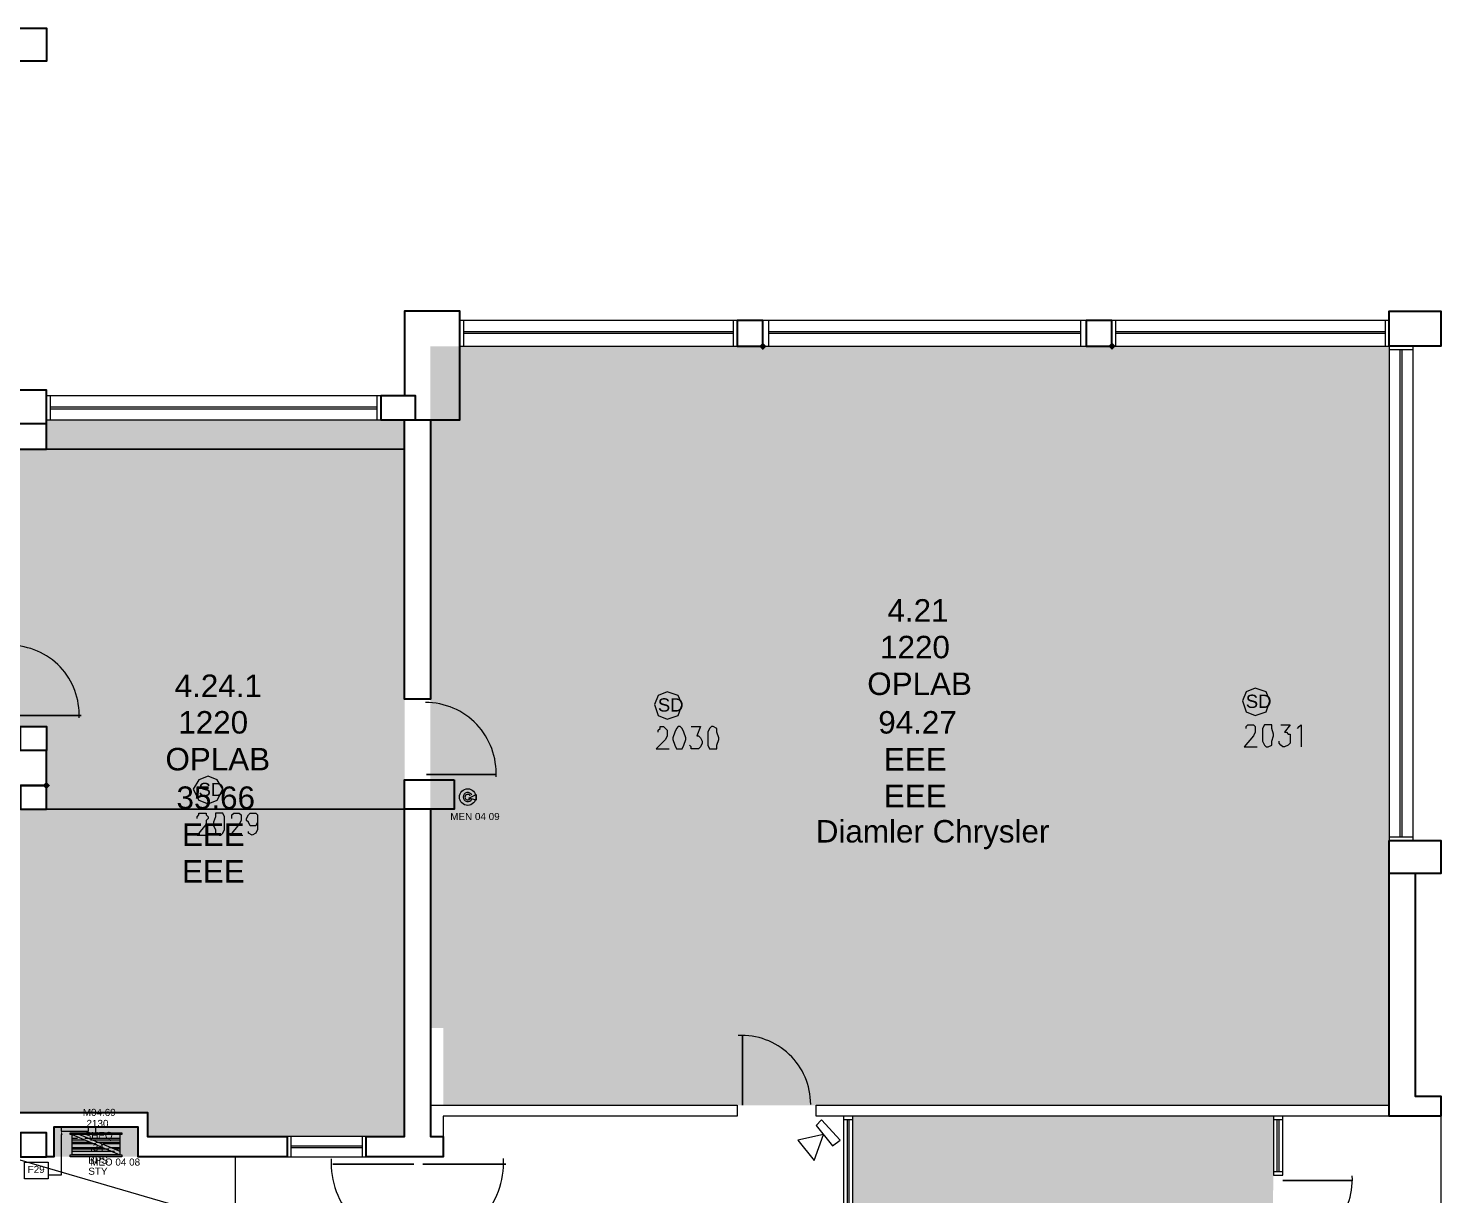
# Model space of a CAD drawing. Header units: millimetres. Extents: x 0 to 90.7, y 0 to 64.4.
# Drawn here: x 74.22 to 90.5, y 27.82 to 41.26 of the extents above; entities that cross this region are included whole.
import ezdxf

# ---------------------------------------------------------------- set-up
doc = ezdxf.new("R2010")
doc.units = ezdxf.units.MM
doc.layers.add('PDF_014404$_ps_FIRE_ACCESS', color=7, linetype='Continuous', true_color=0x37dd00)
doc.layers.add('PDF_014404$HL-TMP', color=7, linetype='Continuous', true_color=0x800000)
for name, color, linetype in [('PDF_014404$_ps_TEXTBOLD$FIRE', 2, 'Continuous'), ('PDF_014404$BL', 7, 'Continuous'), ('PDF_014404$DR', 7, 'Continuous'), ('PDF_014404$FI', 7, 'Continuous'), ('PDF_014404$FI-DSG', 7, 'Continuous'), ('PDF_014404$PL-STAIR', 7, 'Continuous'), ('PDF_014404$WA', 7, 'Continuous'), ('PDF_014404$WA-COL', 7, 'Continuous'), ('PDF_014404$WA-EXT', 7, 'Continuous'), ('PDF_014404$WN', 7, 'Continuous'), ('PDF_Text', 7, 'Continuous')]:
    doc.layers.add(name, color=color, linetype=linetype)
doc.styles.add('PDF ArialMT', font='arial.ttf')

msp = doc.modelspace()

# ---------------------------------------------------------------- hatches: boundary and pattern name
at = {"layer": 'PDF_014404$WA-COL', "transparency": 33554559}
for points in [[(82.686, 37.637), (82.665, 37.616), (82.644, 37.595), (82.665, 37.573), (82.686, 37.552), (82.707, 37.573), (82.728, 37.595), (82.707, 37.616)], [(86.708, 37.637), (86.687, 37.616), (86.665, 37.595), (86.687, 37.573), (86.708, 37.552), (86.729, 37.573), (86.75, 37.595), (86.729, 37.616)], [(74.431, 32.578), (74.41, 32.557), (74.388, 32.536), (74.41, 32.515), (74.431, 32.493), (74.452, 32.515), (74.473, 32.536), (74.452, 32.557)]]:
    msp.add_hatch(color=256, dxfattribs=at).paths.add_polyline_path(points)

# ---------------------------------------------------------------- linework, layer by layer
at = {"layer": 'PDF_014404$_ps_FIRE_ACCESS', "lineweight": 0}
for points in [[(81.585, 33.298), (81.712, 33.34), (81.755, 33.467), (81.712, 33.573), (81.585, 33.615), (81.479, 33.573), (81.437, 33.467), (81.479, 33.34)], [(88.359, 33.34), (88.486, 33.382), (88.528, 33.509), (88.486, 33.615), (88.359, 33.658), (88.253, 33.615), (88.211, 33.509), (88.253, 33.382)], [(76.294, 32.324), (76.399, 32.366), (76.463, 32.493), (76.399, 32.599), (76.294, 32.642), (76.188, 32.599), (76.124, 32.493), (76.188, 32.366)], [(83.49, 28.387), (83.575, 28.45), (83.363, 28.683), (83.3, 28.62)], [(83.088, 28.45), (83.279, 28.218), (83.385, 28.514)]]:
    msp.add_lwpolyline(points, close=True, dxfattribs=at)
at = {"layer": 'PDF_014404$_ps_TEXTBOLD$FIRE', "lineweight": 20}
for points in [[(81.479, 33.15), (81.479, 33.171), (81.501, 33.192), (81.501, 33.213), (81.543, 33.213), (81.564, 33.192), (81.585, 33.171), (81.585, 33.15), (81.585, 33.128), (81.585, 33.107), (81.564, 33.065), (81.458, 32.959), (81.606, 32.959)], [(81.86, 33.213), (81.966, 33.213), (81.924, 33.107), (81.945, 33.107), (81.966, 33.086), (81.987, 33.044), (81.987, 33.023), (81.966, 32.98), (81.945, 32.959), (81.924, 32.959), (81.903, 32.959), (81.86, 32.959), (81.86, 32.98), (81.839, 33.001)], [(88.253, 33.192), (88.253, 33.213), (88.274, 33.234), (88.295, 33.234), (88.338, 33.234), (88.359, 33.213), (88.359, 33.192), (88.359, 33.171), (88.359, 33.15), (88.338, 33.107), (88.232, 32.98), (88.38, 32.98)], [(88.655, 33.234), (88.761, 33.234), (88.697, 33.15), (88.719, 33.15), (88.74, 33.128), (88.761, 33.128), (88.761, 33.086), (88.761, 33.065), (88.761, 33.023), (88.74, 33.001), (88.697, 32.98), (88.676, 32.98), (88.655, 33.001), (88.634, 33.023), (88.634, 33.044)], [(88.846, 33.192), (88.867, 33.213), (88.888, 33.234), (88.888, 32.98)], [(76.167, 32.155), (76.167, 32.176), (76.188, 32.197), (76.188, 32.218), (76.209, 32.218), (76.251, 32.218), (76.272, 32.218), (76.272, 32.197), (76.294, 32.176), (76.294, 32.155), (76.272, 32.134), (76.272, 32.091), (76.167, 31.964), (76.294, 31.964)], [(76.569, 32.155), (76.569, 32.176), (76.569, 32.197), (76.59, 32.218), (76.632, 32.218), (76.653, 32.218), (76.675, 32.197), (76.675, 32.176), (76.675, 32.155), (76.675, 32.134), (76.653, 32.091), (76.548, 31.964), (76.696, 31.964)], [(76.865, 32.134), (76.865, 32.112), (76.844, 32.07), (76.802, 32.07), (76.78, 32.07), (76.759, 32.112), (76.738, 32.134), (76.738, 32.155), (76.759, 32.197), (76.78, 32.218), (76.802, 32.218), (76.844, 32.218), (76.865, 32.197), (76.865, 32.134), (76.865, 32.07), (76.865, 32.028), (76.844, 31.985), (76.802, 31.964), (76.759, 31.985), (76.759, 32.007)]]:
    msp.add_lwpolyline(points, dxfattribs=at)
for points in [[(81.712, 33.213), (81.691, 33.192), (81.67, 33.15), (81.649, 33.086), (81.649, 33.065), (81.67, 33.001), (81.691, 32.959), (81.712, 32.959), (81.733, 32.959), (81.755, 32.959), (81.776, 33.001), (81.797, 33.065), (81.797, 33.086), (81.776, 33.15), (81.755, 33.192), (81.733, 33.213)], [(82.093, 33.213), (82.072, 33.192), (82.051, 33.15), (82.051, 33.086), (82.051, 33.065), (82.051, 33.001), (82.072, 32.959), (82.093, 32.959), (82.115, 32.959), (82.157, 32.959), (82.157, 33.001), (82.178, 33.065), (82.178, 33.086), (82.157, 33.15), (82.157, 33.192), (82.115, 33.213)], [(88.486, 33.234), (88.465, 33.234), (88.443, 33.192), (88.443, 33.128), (88.443, 33.107), (88.443, 33.044), (88.465, 33.001), (88.486, 32.98), (88.507, 32.98), (88.549, 33.001), (88.549, 33.044), (88.57, 33.107), (88.57, 33.128), (88.549, 33.192), (88.549, 33.234), (88.507, 33.234)], [(76.421, 32.218), (76.378, 32.218), (76.378, 32.176), (76.357, 32.112), (76.357, 32.07), (76.378, 32.028), (76.378, 31.985), (76.421, 31.964), (76.442, 31.964), (76.463, 31.985), (76.484, 32.028), (76.484, 32.07), (76.484, 32.112), (76.484, 32.176), (76.463, 32.218), (76.442, 32.218)]]:
    msp.add_lwpolyline(points, close=True, dxfattribs=at)
at = {"layer": 'PDF_014404$BL', "lineweight": 9}
for points in [[(82.39, 37.891), (79.193, 37.891)], [(86.411, 37.891), (82.686, 37.891)], [(89.904, 37.891), (86.708, 37.891)], [(79.193, 37.595), (82.39, 37.595)], [(82.686, 37.595), (86.411, 37.595)], [(86.708, 37.595), (89.904, 37.595), (89.904, 31.901)], [(90.179, 31.901), (90.179, 37.595)], [(78.283, 37.023), (74.431, 37.023)], [(74.431, 36.748), (78.283, 36.748)], [(83.617, 28.726), (83.617, 25.36)], [(83.723, 25.36), (83.723, 28.726)], [(88.57, 28.726), (88.57, 28.048)], [(88.676, 28.048), (88.676, 28.726)], [(78.114, 28.493), (77.204, 28.493)], [(77.204, 28.26), (78.114, 28.26)]]:
    msp.add_lwpolyline(points, dxfattribs=at)
at = {"layer": 'PDF_014404$DR', "lineweight": 0}
for points in [[(74.029, 33.34), (74.833, 33.34), (74.029, 33.34)], [(78.812, 32.663), (79.617, 32.663), (78.812, 32.663)], [(82.453, 28.853), (82.453, 29.657), (82.453, 28.853)], [(78.664, 28.175), (77.733, 28.175), (78.664, 28.175)], [(78.77, 28.175), (79.723, 28.175), (78.77, 28.175)], [(88.676, 27.985), (89.481, 27.985), (88.676, 27.985)]]:
    msp.add_lwpolyline(points, dxfattribs=at)
for centre, radius, start, end in [((74.014, 33.354), 0.794, 357.0447, 90), ((78.798, 32.677), 0.815, 357.0447, 90), ((82.443, 28.863), 0.794, 0.0001, 92.9544), ((78.654, 28.186), 0.942, 177.0449, 270.0002), ((78.756, 28.189), 0.942, 270, 2.9553), ((88.663, 27.999), 0.815, 270, 2.9553)]:
    msp.add_arc(centre, radius, start, end, dxfattribs=at)
at = {"layer": 'PDF_014404$FI', "lineweight": 9}
for points in [[(79.384, 32.366), (79.299, 32.388), (79.384, 32.43)], [(74.706, 28.535), (75.299, 28.535), (75.299, 28.514), (75.278, 28.514), (74.727, 28.514), (74.706, 28.514)], [(74.706, 28.26), (74.706, 28.281), (75.299, 28.281), (75.299, 28.26)]]:
    msp.add_lwpolyline(points, close=True, dxfattribs=at)
for points in [[(75.278, 28.514), (75.278, 28.281), (74.727, 28.281), (74.727, 28.514), (75.278, 28.281)], [(74.812, 28.514), (75.278, 28.323)], [(75.002, 28.535), (75.002, 28.599)], [(74.727, 28.472), (74.791, 28.472)], [(74.875, 28.45), (74.727, 28.45)], [(74.727, 28.429), (74.939, 28.429)], [(75.002, 28.408), (74.727, 28.408)], [(74.727, 28.366), (75.066, 28.366)], [(75.151, 28.345), (74.727, 28.345)], [(74.727, 28.323), (75.214, 28.323)], [(74.875, 28.472), (75.278, 28.472)], [(75.278, 28.45), (74.939, 28.45)], [(75.002, 28.429), (75.278, 28.429)], [(75.278, 28.408), (75.087, 28.408)], [(75.151, 28.366), (75.278, 28.366)], [(75.278, 28.345), (75.214, 28.345)]]:
    msp.add_lwpolyline(points, dxfattribs=at)
msp.add_circle((79.285, 32.402), 0.0953, dxfattribs=at)
msp.add_circle((79.285, 32.402), 0.0953, dxfattribs=at)
for radius, start, end in [(0.0529, 22.7694, 337.2306), (0.0318, 22.7697, 337.2303)]:
    msp.add_arc((79.285, 32.402), radius, start, end, dxfattribs=at)
at = {"layer": 'PDF_014404$FI-DSG', "lineweight": 9}
msp.add_lwpolyline([(74.6, 28.514), (74.6, 28.048), (74.537, 28.048), (74.452, 28.048)], dxfattribs=at)
for points in [[(74.918, 28.599), (74.6, 28.599), (74.6, 28.556), (74.918, 28.556)], [(74.177, 28.196), (74.452, 28.196), (74.452, 28.006), (74.177, 28.006)]]:
    msp.add_lwpolyline(points, close=True, dxfattribs=at)
at = {"layer": 'PDF_014404$FI-DSG', "transparency": 33554559}
for points in [[(74.918, 28.599), (74.6, 28.599), (74.918, 28.556)], [(74.6, 28.599), (74.918, 28.556), (74.6, 28.556)], [(74.6, 28.514), (74.6, 28.556), (74.621, 28.514)]]:
    msp.add_solid(points, dxfattribs=at)
at = {"layer": 'PDF_014404$HL-TMP', "lineweight": 0}
for points in [[(78.558, 36.409), (74.431, 36.409), (78.558, 36.409)], [(78.558, 32.261), (74.431, 32.261), (78.558, 32.261)]]:
    msp.add_lwpolyline(points, dxfattribs=at)
at = {"layer": 'PDF_014404$HL-TMP', "transparency": 33554559}
for points in [[(89.904, 37.595), (78.855, 37.595), (89.904, 34.758)], [(78.855, 37.595), (89.904, 34.758), (78.855, 34.758)], [(78.558, 36.748), (74.431, 36.748), (78.558, 36.409)], [(74.431, 36.748), (78.558, 36.409), (74.431, 36.409)], [(74.431, 36.409), (78.558, 36.409), (74.029, 36.409)], [(78.558, 36.409), (74.029, 36.409), (78.558, 33.213)], [(74.029, 36.409), (78.558, 33.213), (74.029, 33.213)], [(89.904, 34.758), (78.855, 34.758), (89.904, 34.293)], [(78.855, 34.758), (89.904, 34.293), (78.855, 34.293)], [(89.904, 34.293), (78.855, 34.293), (89.904, 31.901)], [(78.855, 34.293), (89.904, 31.901), (78.855, 31.901)], [(74.219, 33.213), (74.029, 33.213), (74.431, 33.213)], [(78.558, 33.213), (74.431, 33.213), (78.558, 32.938)], [(74.431, 33.213), (78.558, 32.938), (74.431, 32.938)], [(78.558, 32.938), (74.431, 32.938), (78.558, 32.536)], [(74.431, 32.938), (78.558, 32.536), (74.431, 32.536)], [(78.558, 32.536), (74.431, 32.536), (78.558, 32.261)], [(74.431, 32.536), (78.558, 32.261), (74.431, 32.261)], [(74.431, 32.261), (78.558, 32.261), (74.029, 32.261)], [(78.558, 32.261), (74.029, 32.261), (78.558, 28.768)], [(74.029, 32.261), (78.558, 28.768), (74.029, 28.768)], [(89.904, 31.901), (78.855, 31.901), (89.904, 31.52)], [(78.855, 31.901), (89.904, 31.52), (78.855, 31.52)], [(89.904, 31.52), (78.855, 31.52), (89.904, 29.742)], [(78.855, 31.52), (89.904, 29.742), (78.855, 29.742)], [(89.904, 29.742), (78.855, 29.742), (79.003, 29.742)], [(78.855, 29.742), (89.904, 29.742), (89.904, 29.742)], [(89.904, 29.742), (79.003, 29.742), (89.904, 28.853)], [(79.003, 29.742), (89.904, 28.853), (79.003, 28.853)], [(78.558, 28.768), (74.029, 28.768), (75.595, 28.768)], [(74.029, 28.768), (78.558, 28.768), (78.558, 28.768)], [(78.558, 28.493), (75.595, 28.493), (75.595, 28.768)], [(75.595, 28.768), (78.558, 28.768), (78.558, 28.493)], [(78.558, 28.493), (78.558, 28.493), (75.595, 28.493)]]:
    msp.add_solid(points, dxfattribs=at)
at = {"layer": 'PDF_014404$HL-TMP', "color": 233, "true_color": 0xe25a9b, "transparency": 33554559}
for points in [[(88.57, 28.726), (83.723, 28.726), (83.723, 28.726)], [(88.549, 24.45), (83.723, 24.45), (83.723, 28.726)], [(83.723, 28.726), (88.57, 28.726), (88.549, 24.45)]]:
    msp.add_solid(points, dxfattribs=at)
at = {"layer": 'PDF_014404$HL-TMP', "color": 73, "true_color": 0x99cc66, "transparency": 33554559}
for points in [[(75.489, 28.599), (74.515, 28.599), (75.489, 28.26)], [(74.515, 28.599), (75.489, 28.26), (74.515, 28.26)]]:
    msp.add_solid(points, dxfattribs=at)
at = {"layer": 'PDF_014404$PL-STAIR', "lineweight": 9}
for points in [[(90.497, 28.726), (90.497, 26.545)], [(74.007, 26.418), (74.007, 28.26), (76.611, 27.498), (73.859, 26.418)], [(76.611, 26.757), (76.611, 28.26)]]:
    msp.add_lwpolyline(points, dxfattribs=at)
at = {"layer": 'PDF_014404$WA', "lineweight": 20}
for points in [[(78.855, 28.853), (82.39, 28.853), (82.39, 28.726), (79.003, 28.726), (79.003, 28.493)], [(89.904, 28.726), (83.3, 28.726), (83.3, 28.853), (89.904, 28.853)]]:
    msp.add_lwpolyline(points, dxfattribs=at)
at = {"layer": 'PDF_014404$WA-COL', "lineweight": 25}
for points in [[(73.859, 41.257), (74.431, 41.257), (74.431, 40.876), (73.859, 40.876)], [(89.904, 37.595), (89.904, 37.997), (90.497, 37.997), (90.497, 37.595)], [(82.686, 37.595), (82.686, 37.891), (82.39, 37.891), (82.39, 37.595)], [(86.708, 37.595), (86.708, 37.891), (86.411, 37.891), (86.411, 37.595)], [(78.283, 36.748), (78.685, 36.748), (78.685, 37.023), (78.283, 37.023)], [(74.431, 32.938), (74.134, 32.938), (74.134, 33.213), (74.431, 33.213)], [(74.431, 32.536), (74.431, 32.938), (73.859, 32.938), (73.859, 32.536)], [(79.13, 32.599), (79.13, 32.261), (78.558, 32.261), (78.558, 32.599)], [(74.431, 32.536), (74.134, 32.536), (74.134, 32.261), (74.431, 32.261)], [(89.904, 31.901), (90.497, 31.901), (90.497, 31.52), (89.904, 31.52)]]:
    msp.add_lwpolyline(points, close=True, dxfattribs=at)
for points in [[(78.685, 36.748), (79.193, 36.748), (79.193, 37.997), (78.558, 37.997), (78.558, 37.023)], [(73.859, 36.706), (73.859, 36.409), (74.431, 36.409), (74.431, 37.087), (73.859, 37.087), (73.859, 36.706), (74.431, 36.706)], [(74.431, 28.535), (74.134, 28.535), (74.134, 28.26), (74.431, 28.26), (74.431, 28.535), (74.134, 28.535)]]:
    msp.add_lwpolyline(points, dxfattribs=at)
at = {"layer": 'PDF_014404$WA-EXT', "lineweight": 25}
for points in [[(78.855, 36.748), (78.855, 33.531), (78.558, 33.531), (78.558, 36.748)], [(78.855, 32.261), (78.855, 28.493), (79.003, 28.493), (79.003, 28.26), (78.114, 28.26), (78.114, 28.493), (78.558, 28.493), (78.558, 32.261)], [(90.2, 31.52), (90.2, 28.958), (90.497, 28.958), (90.497, 28.726), (89.904, 28.726), (89.904, 31.52)], [(74.134, 28.26), (73.859, 28.26), (73.859, 28.768), (75.595, 28.768), (75.595, 28.493), (77.204, 28.493), (77.204, 28.26), (75.489, 28.26), (75.489, 28.599), (74.515, 28.599), (74.515, 28.26), (74.431, 28.26)]]:
    msp.add_lwpolyline(points, dxfattribs=at)
at = {"layer": 'PDF_014404$WN', "lineweight": 0}
for points in [[(79.193, 37.891), (79.193, 37.595)], [(79.236, 37.891), (79.236, 37.595)], [(79.236, 37.764), (82.347, 37.764)], [(82.347, 37.595), (82.347, 37.891)], [(82.39, 37.595), (82.39, 37.891)], [(82.686, 37.891), (82.686, 37.595)], [(82.75, 37.891), (82.75, 37.595)], [(82.75, 37.764), (86.348, 37.764)], [(86.348, 37.595), (86.348, 37.891)], [(86.411, 37.595), (86.411, 37.891)], [(86.708, 37.891), (86.708, 37.595)], [(86.75, 37.891), (86.75, 37.595)], [(86.75, 37.764), (89.862, 37.764)], [(89.862, 37.595), (89.862, 37.891)], [(90.179, 37.595), (89.904, 37.595), (89.904, 37.891)], [(79.236, 37.743), (82.347, 37.743)], [(82.75, 37.743), (86.348, 37.743)], [(86.75, 37.743), (89.862, 37.743)], [(90.179, 37.552), (89.904, 37.552)], [(90.031, 31.943), (90.031, 37.552)], [(90.052, 31.943), (90.052, 37.552)], [(74.431, 37.023), (74.431, 36.748)], [(74.473, 37.023), (74.473, 36.748)], [(78.241, 36.748), (78.241, 37.023)], [(78.283, 36.748), (78.283, 37.023)], [(74.473, 36.896), (78.241, 36.896)], [(74.473, 36.875), (78.241, 36.875)], [(89.904, 31.943), (90.179, 31.943)], [(89.904, 31.901), (90.179, 31.901)], [(83.723, 28.726), (83.617, 28.726)], [(83.723, 28.683), (83.617, 28.683)], [(83.66, 25.402), (83.66, 28.683)], [(83.681, 25.402), (83.681, 28.683)], [(88.676, 28.726), (88.57, 28.726)], [(88.676, 28.683), (88.57, 28.683)], [(88.613, 28.091), (88.613, 28.683)], [(88.634, 28.091), (88.634, 28.683)], [(90.497, 28.789), (90.497, 28.726)], [(77.204, 28.493), (77.204, 28.26)], [(77.246, 28.493), (77.246, 28.26)], [(78.072, 28.26), (78.072, 28.493)], [(78.114, 28.26), (78.114, 28.493)], [(77.246, 28.387), (78.072, 28.387)], [(77.246, 28.366), (78.072, 28.366)], [(88.57, 28.091), (88.676, 28.091)], [(88.57, 28.048), (88.676, 28.048)]]:
    msp.add_lwpolyline(points, dxfattribs=at)

# ---------------------------------------------------------------- texts
at = {"layer": 'PDF_Text', "attachment_point": 4, "style": 'PDF ArialMT'}
for s, insert, char_height in [('4.21', (84.122, 34.552), 0.2588), ('1220', (84.037, 34.128), 0.2588), ('4.24.1', (75.909, 33.684), 0.2588), ('OPLAB', (83.889, 33.705), 0.2588), ('1220', (75.951, 33.261), 0.2588), ('94.27', (84.016, 33.261), 0.2588), ('OPLAB', (75.803, 32.837), 0.2588), ('EEE', (84.08, 32.837), 0.2588), ('35.66', (75.93, 32.393), 0.2588), ('EEE', (84.08, 32.414), 0.2588), ('EEE', (75.993, 31.969), 0.2588), ('MEN 04 09', (79.084, 32.178), 0.0815), ('Diamler Chrysler', (83.296, 31.969), 0.25876), ('EEE', (75.993, 31.546), 0.2588), ('M04.69', (74.85, 28.77), 0.0815), ('2130', (74.893, 28.643), 0.0815), ('SHEQ', (74.872, 28.494), 0.0815), ('.34', (74.935, 28.367), 0.0815), ('F29', (74.215, 28.113), 0.0815), ('BPS', (74.914, 28.219), 0.0815), ('MEO 04 08', (74.935, 28.198), 0.0815), ('STY', (74.914, 28.092), 0.0815)]:
    msp.add_mtext(s, dxfattribs=dict(at, insert=insert, char_height=char_height))
at = {"layer": 'PDF_Text', "color": 2, "char_height": 0.1528, "attachment_point": 4, "style": 'PDF ArialMT'}
for insert in [(81.476, 33.462), (88.25, 33.504), (76.184, 32.488)]:
    msp.add_mtext('SD', dxfattribs=dict(at, insert=insert))

doc.saveas('drawing.dxf')
